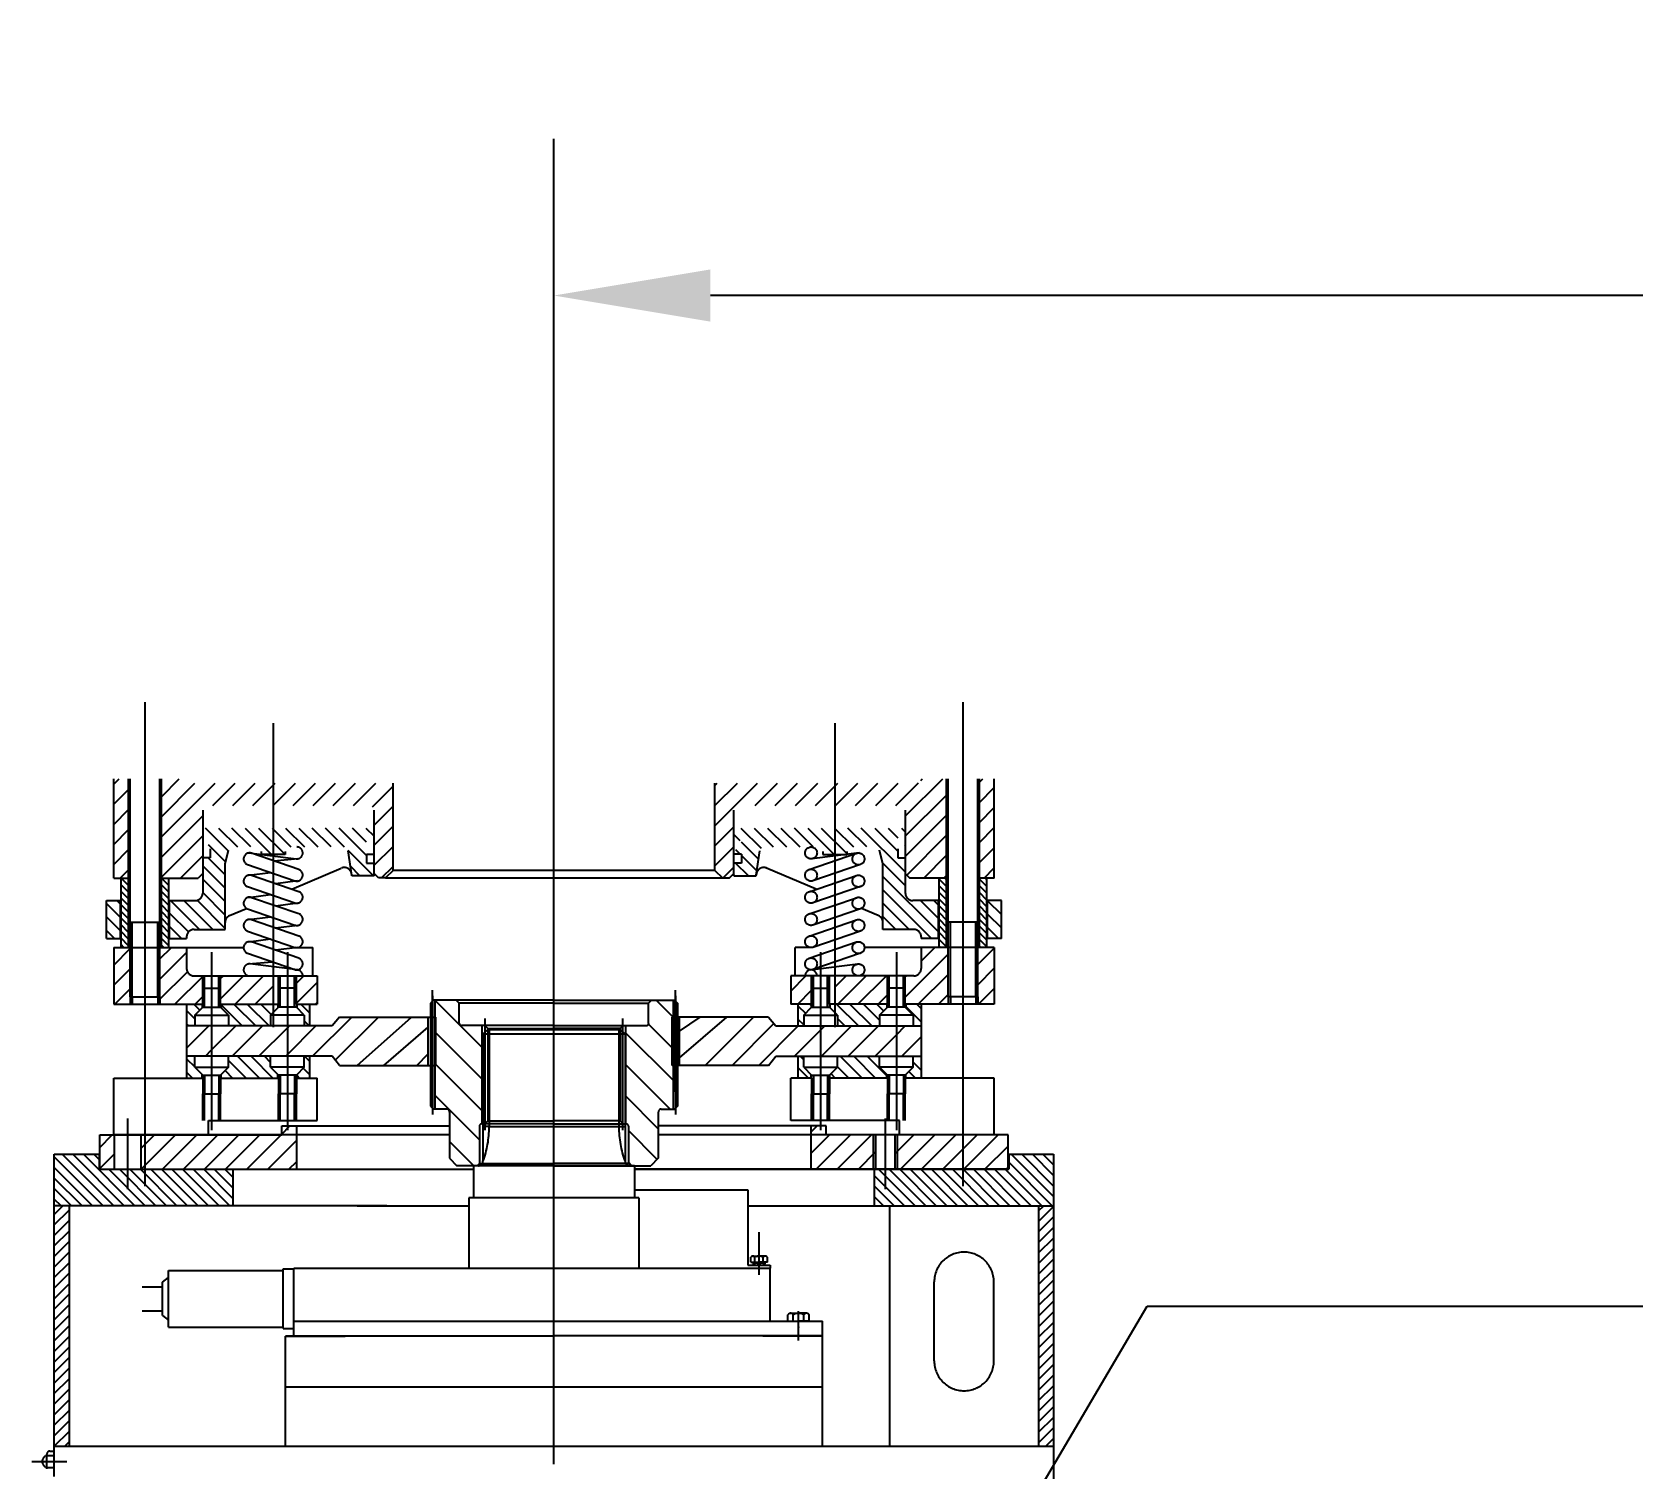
# Model space of a CAD drawing. Header units: millimetres. Extents: x 0 to 14700, y -398 to 10395.
# Drawn here: x 2555 to 3627, y 6776 to 7740 of the extents above; entities that cross this region are included whole.
import ezdxf

# ---------------------------------------------------------------- set-up
doc = ezdxf.new("R2010")
doc.units = ezdxf.units.MM
doc.header["$LTSCALE"] = 350
doc.linetypes.add('K', pattern=[2.5, 1.25, -0.25, 0.25, -0.25, 0.25, -0.25])
for name, color, linetype in [('01', 7, 'Continuous'), ('07', 6, 'K'), ('08', 1, 'Continuous')]:
    doc.layers.add(name, color=color, linetype=linetype)
doc.styles.get("Standard").update_dxf_attribs({"font": 'isocp', "width": 0.707, "bigfont": 'intecad.shx'})
doc.dimstyles.new('INTE', dxfattribs={"dimscale": 35, "dimtxt": 3.5, "dimasz": 3, "dimexe": 3, "dimexo": 0, "dimgap": 1, "dimtad": 1, "dimdec": 1, "dimdsep": 46, "dimtxsty": 'Standard', "dimcen": 0, "dimclrd": 1, "dimclre": 1, "dimclrt": 3, "dimaunit": 1, "dimadec": 0, "dimazin": 0, "dimtfac": 1, "dimtdec": 1, "dimtmove": 0, "dimatfit": 0, "dimfxl": 0, "dimarcsym": 0})
pattern_1 = [(315, (2533.2162, 2916.0276), (-2.245064, -2.245064), [])]
pattern_2 = [(315, (2533.216, 2916.0276), (-4.490128, -4.490128), [])]
pattern_3 = [(45, (2533.216, 2916.028), (6.735192, -6.735192), [])]

# ---------------------------------------------------------------- blocks, each defined once
blk = doc.blocks.new('A$C36681D4F')
at = {"layer": '01', "color": 7, "linetype": 'Continuous', "ltscale": 0.8}
for p, q in [((372, 1532.8), (739, 2155.8)), ((739, 2155.8), (1245.6, 2155.8))]:
    blk.add_line(p, q, dxfattribs=at)
blk = doc.blocks.new('wtrerwer')
at = {"layer": '07', "linetype": 'K', "ltscale": 1.5}
h = blk.add_hatch(dxfattribs=at)
h.set_pattern_fill('ANSI31', color=6, scale=3, angle=90, style=0)
h.set_pattern_definition(pattern_3)
h.paths.add_polyline_path([(4068.5, 6560.9), (4058.5, 6560.9), (4058.5, 6627.5), (4068.5, 6627.5)])
h.paths.add_polyline_path([(4036.5, 6560.9), (4011.8, 6560.9), (4008.8, 6563.9), (4008.8, 6606.5, 0.414214), (4005.8, 6609.5), (3961.5, 6609.5), (3961.5, 6624.5), (4016.5, 6624.5, 0.414214), (4019.5, 6627.5), (4036.5, 6627.5)])
h.paths.add_polyline_path([(3961.5, 6624.5), (3961.5, 6609.5), (3896.9, 6609.5, 0.414214), (3893.9, 6606.5), (3893.9, 6564), (3890.9, 6561), (3886.2, 6561), (3881.2, 6566), (3881.2, 6624.5)])
h.paths.add_polyline_path([(3665.3, 6566), (3660.3, 6561), (3655.6, 6561), (3652.6, 6564), (3652.6, 6606.5, 0.414214), (3649.6, 6609.5), (3585, 6609.5), (3585, 6624.5), (3665.3, 6624.5)])
h.paths.add_polyline_path([(3529.9, 6624.5), (3585, 6624.5), (3585, 6609.5), (3540.7, 6609.5, 0.414214), (3537.7, 6606.5), (3537.7, 6563.9), (3534.7, 6560.9), (3510, 6560.9), (3510, 6627.5), (3526.9, 6627.5, 0.414214)])
h.paths.add_polyline_path([(3488, 6560.9), (3478, 6560.9), (3478, 6627.5), (3488, 6627.5)])
h = blk.add_hatch(dxfattribs=at)
h.set_pattern_fill('ANSI31', color=6, scale=2, angle=180, style=0)
h.set_pattern_definition(pattern_2)
h.paths.add_polyline_path([(3649.6, 6594.5), (3652.6, 6591.5), (3652.6, 6586), (3647.6, 6586), (3647.6, 6580), (3652.6, 6580), (3652.6, 6577), (3647.6, 6577), (3647.6, 6571), (3652.6, 6571), (3652.6, 6562.5), (3637.6, 6562.5), (3637.6, 6563, 0.071437), (3637.4, 6564.4), (3635.2, 6579.2, 0.373028), (3632.3, 6581.8), (3596, 6581.8, 0.414214), (3593, 6578.8), (3593, 6576.8), (3585, 6576.8), (3585, 6594.5)])
h.paths.add_polyline_path([(3585, 6594.5), (3585, 6576.8), (3577, 6576.8), (3577, 6578.8, 0.414214), (3574, 6581.8), (3558, 6581.8, 0.340095), (3555.1, 6579.6), (3552.7, 6570.5), (3552.7, 6526.5), (3531.9, 6526.5, 0.414214), (3526.9, 6521.5), (3526.9, 6520.5), (3515.5, 6520.5), (3515.5, 6545.9), (3532.7, 6545.9, 0.414214), (3537.7, 6550.9), (3537.7, 6574.5), (3542.7, 6574.5), (3542.7, 6580.5), (3537.7, 6580.5), (3537.7, 6583.5), (3542.7, 6583.5), (3542.7, 6589.5), (3537.7, 6589.5), (3537.7, 6592.5), (3539.7, 6594.5)])
h.paths.add_polyline_path([(3482.5, 6545.9), (3482.5, 6520.5), (3473.2, 6520.5), (3473.2, 6545.9)])
h = blk.add_hatch(dxfattribs=at)
h.set_pattern_fill('ANSI31', color=6, scale=2, angle=180, style=0)
h.set_pattern_definition(pattern_2)
h.paths.add_polyline_path([(4073.2, 6545.9), (4073.2, 6520.5), (4064, 6520.5), (4064, 6545.9)])
h.paths.add_polyline_path([(4013.8, 6545.9), (4031, 6545.9), (4031, 6520.5), (4019.5, 6520.5), (4019.5, 6521.5, 0.414214), (4014.5, 6526.5), (3993.8, 6526.5), (3993.8, 6570.5), (3991.4, 6579.6, 0.340095), (3988.5, 6581.8), (3972.5, 6581.8, 0.414214), (3969.5, 6578.8), (3969.5, 6576.8), (3961.5, 6576.8), (3961.5, 6594.5), (4006.8, 6594.5), (4008.8, 6592.5), (4008.8, 6589.5), (4003.8, 6589.5), (4003.8, 6583.5), (4008.8, 6583.5), (4008.8, 6580.5), (4003.8, 6580.5), (4003.8, 6574.5), (4008.8, 6574.5), (4008.8, 6550.9, 0.414214)])
h.paths.add_polyline_path([(3961.5, 6594.5), (3961.5, 6576.8), (3953.5, 6576.8), (3953.5, 6578.8, 0.414214), (3950.5, 6581.8), (3914.2, 6581.8, 0.373028), (3911.2, 6579.2), (3909.1, 6564.4, 0.071437), (3908.9, 6563), (3908.9, 6562.5), (3893.9, 6562.5), (3893.9, 6571), (3898.9, 6571), (3898.9, 6577), (3893.9, 6577), (3893.9, 6580), (3898.9, 6580), (3898.9, 6586), (3893.9, 6586), (3893.9, 6591.5), (3896.9, 6594.5)])
h = blk.add_hatch(dxfattribs=at)
h.set_pattern_fill('ANSI31', color=6, angle=180, style=0)
h.set_pattern_definition(pattern_1)
h.paths.add_polyline_path([(3510, 6560.9), (3515, 6560.9), (3515, 6514.5), (3510, 6514.5)])
h.paths.add_polyline_path([(3488, 6514.5), (3483, 6514.5), (3483, 6560.9), (3488, 6560.9)])
h = blk.add_hatch(dxfattribs=at)
h.set_pattern_fill('ANSI31', color=6, angle=180, style=0)
h.set_pattern_definition(pattern_1)
h.paths.add_polyline_path([(4063.5, 6514.5), (4058.5, 6514.5), (4058.5, 6560.9), (4063.5, 6560.9)])
h.paths.add_polyline_path([(4031.5, 6560.9), (4036.5, 6560.9), (4036.5, 6514.5), (4031.5, 6514.5)])
h = blk.add_hatch(dxfattribs=at)
h.set_pattern_fill('ANSI31', color=6, scale=3, angle=90, style=0)
h.set_pattern_definition(pattern_3)
h.paths.add_polyline_path([(4068.5, 6476.4), (4057.5, 6476.4), (4057.5, 6481.4), (4057.5, 6514.5), (4068.5, 6514.5)])
h.paths.add_polyline_path([(4019.5, 6500.4), (4019.5, 6514.5), (4037.5, 6514.5), (4037.5, 6481.4), (4037.5, 6476.4), (4008.8, 6476.4), (4008.8, 6487.1), (4008.8, 6495.4), (4014.5, 6495.4, 0.414214)])
h.paths.add_polyline_path([(3996.8, 6495.4), (3996.8, 6487.1), (3996.8, 6476.4), (3961.5, 6476.4), (3961.5, 6495.4)])
h.paths.add_polyline_path([(3932, 6495.4), (3946, 6495.4), (3946, 6487.1), (3946, 6476.4), (3932, 6476.4)])
h.paths.add_polyline_path([(3614.5, 6476.4), (3600.5, 6476.4), (3600.5, 6487.1), (3600.5, 6495.4), (3614.5, 6495.4)])
h.paths.add_polyline_path([(3585, 6495.4), (3585, 6476.4), (3549.7, 6476.4), (3549.7, 6487.1), (3549.7, 6495.4)])
h.paths.add_polyline_path([(3531.9, 6495.4), (3537.7, 6495.4), (3537.7, 6487.1), (3537.7, 6476.4), (3509, 6476.4), (3509, 6481.4), (3509, 6514.5), (3526.9, 6514.5), (3526.9, 6500.4, 0.414214)])
h.paths.add_polyline_path([(3489, 6481.4), (3489, 6476.4), (3478, 6476.4), (3478, 6514.5), (3489, 6514.5)])
h = blk.add_hatch(dxfattribs=at)
h.set_pattern_fill('ANSI31', color=6, scale=2, angle=180, style=0)
h.set_pattern_definition(pattern_2)
h.paths.add_polyline_path([(4019.5, 6476.4), (4019.5, 6461.8), (4014.1, 6461.8), (4014.1, 6469.1), (4009.1, 6474), (4009.1, 6476.4)])
h.paths.add_polyline_path([(3996.4, 6476.4), (3996.4, 6474), (3991.5, 6469.1), (3991.5, 6461.8), (3963.3, 6461.8), (3963.3, 6469.1), (3961.5, 6470.9), (3961.5, 6476.4)])
h.paths.add_polyline_path([(3937, 6476.4), (3945.6, 6476.4), (3945.6, 6474), (3940.7, 6469.1), (3940.7, 6461.8), (3937, 6461.8)])
h.paths.add_polyline_path([(3609.5, 6476.4), (3609.5, 6461.8), (3605.8, 6461.8), (3605.8, 6469.1), (3600.8, 6474), (3600.8, 6476.4)])
h.paths.add_polyline_path([(3585, 6476.4), (3585, 6470.9), (3583.2, 6469.1), (3583.2, 6461.8), (3555, 6461.8), (3555, 6469.1), (3550, 6474), (3550, 6476.4)])
h.paths.add_polyline_path([(3532.4, 6469.1), (3532.4, 6461.8), (3526.9, 6461.8), (3526.9, 6476.4), (3537.3, 6476.4), (3537.3, 6474)])
h = blk.add_hatch(dxfattribs=at)
h.set_pattern_fill('_USER', color=6, scale=15, angle=315, style=0, pattern_type=0)
h.set_pattern_definition([(315, (2617.543, 3967.091), (10.6066, 10.6066), [])])
h.paths.add_polyline_path([(3725, 6462.1), (3711.3, 6462.1, -0.415565), (3709.7, 6463.7), (3709.7, 6477.1), (3707.7, 6479.1), (3693.4, 6479.1), (3693.4, 6467.8), (3693.9, 6467.8), (3693.9, 6435.4), (3693.4, 6435.4), (3693.4, 6406.1), (3701.2, 6406.1, -0.414214), (3703.2, 6404.1), (3703.2, 6373.1), (3708.2, 6368.1), (3721.7, 6368.1), (3723.2, 6369.6), (3723.2, 6394.6, -0.414214), (3724.7, 6396.1), (3725, 6396.1)])
h.paths.add_polyline_path([(3821.4, 6396.1), (3821.7, 6396.1, -0.414214), (3823.2, 6394.6), (3823.2, 6369.6), (3824.7, 6368.1), (3838.2, 6368.1), (3843.2, 6373.1), (3843.2, 6404.1, -0.414214), (3845.2, 6406.1), (3853.1, 6406.1), (3853.1, 6435.4), (3852.5, 6435.4), (3852.5, 6467.8), (3853.1, 6467.8), (3853.1, 6479.1), (3838.7, 6479.1), (3836.7, 6477.1), (3836.7, 6463.7, -0.415565), (3835.1, 6462.1), (3821.4, 6462.1)])
h = blk.add_hatch(dxfattribs=at)
h.set_pattern_fill('ANSI31', color=6, scale=2, angle=180, style=0)
h.set_pattern_definition([(315, (2533.216, 3000.3856), (-4.490128, -4.490128), [])])
h.paths.add_polyline_path([(4009.1, 6426.9), (4009.1, 6429.2), (4014.1, 6434.2), (4014.1, 6441.5), (4019.5, 6441.5), (4019.5, 6426.9)])
h.paths.add_polyline_path([(3958.3, 6426.9), (3958.3, 6429.2), (3963.3, 6434.2), (3963.3, 6441.5), (3991.5, 6441.5), (3991.5, 6434.2), (3996.4, 6429.2), (3996.4, 6426.9)])
h.paths.add_polyline_path([(3945.6, 6429.2), (3945.6, 6426.9), (3937, 6426.9), (3937, 6441.5), (3940.7, 6441.5), (3940.7, 6434.2)])
h.paths.add_polyline_path([(3583.2, 6441.5), (3583.2, 6434.2), (3588.1, 6429.2), (3588.1, 6426.9), (3550, 6426.9), (3550, 6429.2), (3555, 6434.2), (3555, 6441.5)])
h.paths.add_polyline_path([(3537.3, 6429.2), (3537.3, 6426.9), (3526.9, 6426.9), (3526.9, 6441.5), (3532.4, 6441.5), (3532.4, 6434.2)])
h.paths.add_polyline_path([(3600.8, 6426.9), (3600.8, 6429.2), (3605.8, 6434.2), (3605.8, 6441.5), (3609.5, 6441.5), (3609.5, 6426.9)])
h = blk.add_hatch(dxfattribs=at)
h.set_pattern_fill('ANSI31', color=6, scale=80, angle=90, style=0)
h.set_pattern_definition([(45, (3294.068, 5423.135), (7.07107, -7.07107), [])])
h.paths.add_polyline_path([(4077.7, 6388.8), (4077.7, 6365.8), (4003.5, 6365.8), (4003.5, 6388.8)])
h.paths.add_polyline_path([(3987.5, 6388.8), (3987.5, 6365.8), (3945.7, 6365.8), (3945.7, 6394.8), (3955.7, 6394.8), (3955.7, 6388.8)])
h.paths.add_polyline_path([(4003.5, 6388.8), (4003.5, 6365.8), (4001.9, 6365.8), (4001.9, 6388.8)])
h.paths.add_polyline_path([(3989.1, 6388.8), (3989.1, 6365.8), (3987.5, 6365.8), (3987.5, 6388.8)])
h.paths.add_polyline_path([(3590.7, 6388.8), (3590.7, 6394.8), (3600.7, 6394.8), (3600.7, 6365.8), (3496.5, 6365.8), (3496.5, 6388.8)])
h.paths.add_polyline_path([(3478.5, 6388.8), (3478.5, 6365.8), (3468.7, 6365.8), (3468.7, 6388.8)])
at = {"layer": '07', "color": 6, "linetype": 'K', "ltscale": 1.5}
for p, q in [((3773.2, 4855.6), (3773.2, 6746)), ((3499, 6354.4), (3499, 6678.9)), ((4047.5, 6354.4), (4047.5, 6678.9)), ((3585, 6664.8), (3585, 6461.1)), ((3961.5, 6664.8), (3961.5, 6461.1)), ((3478, 6560.9), (3478, 6627.5)), ((3488, 6560.9), (3488, 6627.5)), ((3489, 6481.4), (3489, 6627.5)), ((3509, 6481.4), (3509, 6627.5)), ((3510, 6560.9), (3510, 6627.5)), ((3665.3, 6566), (3665.3, 6624.5)), ((3881.2, 6566), (3881.2, 6624.5)), ((4036.5, 6560.9), (4036.5, 6627.5)), ((4037.5, 6481.4), (4037.5, 6627.5)), ((4057.5, 6481.4), (4057.5, 6627.5)), ((4058.5, 6560.9), (4058.5, 6627.5)), ((4068.5, 6560.9), (4068.5, 6627.5)), ((3537.7, 6606.5), (3537.7, 6550.9)), ((3652.6, 6562.5), (3652.6, 6606.5)), ((3893.9, 6562.5), (3893.9, 6606.5)), ((4008.8, 6606.5), (4008.8, 6550.9)), ((3542.7, 6580.5), (3542.7, 6574.5)), ((3552.7, 6570.5), (3555.1, 6579.6)), ((3568.6, 6577.8), (3600.3, 6573.8)), ((3602.1, 6566.7), (3570.4, 6577.6)), ((3577, 6578.8), (3577, 6576.8)), ((3593, 6576.8), (3577, 6576.8)), ((3593, 6578.8), (3593, 6576.8)), ((3637.6, 6563), (3635.2, 6579.2)), ((3647.6, 6577), (3652.6, 6577)), ((3647.6, 6577), (3647.6, 6571)), ((3898.9, 6577), (3893.9, 6577)), ((3898.9, 6577), (3898.9, 6571)), ((3908.9, 6563), (3911.2, 6579.2)), ((3944.3, 6566.7), (3976.1, 6577.6)), ((3977.9, 6577.8), (3946.1, 6573.8)), ((3953.5, 6578.8), (3953.5, 6576.8)), ((3953.5, 6576.8), (3969.5, 6576.8)), ((3969.5, 6578.8), (3969.5, 6576.8)), ((3993.8, 6570.5), (3991.4, 6579.6)), ((4003.8, 6580.5), (4003.8, 6574.5)), ((3542.7, 6574.5), (3537.7, 6574.5)), ((3552.7, 6526.5), (3552.7, 6570.5)), ((3567.8, 6570), (3599.5, 6559.2)), ((3601.4, 6573.8), (3585.7, 6572.3)), ((3597.4, 6553.5), (3630.6, 6567.6)), ((3647.6, 6571), (3652.6, 6571)), ((3665.3, 6566), (3660.3, 6561)), ((3881.2, 6566), (3665.3, 6566)), ((3881.2, 6566), (3886.2, 6561)), ((3898.9, 6571), (3893.9, 6571)), ((3949.1, 6553.5), (3915.8, 6567.6)), ((3978.7, 6570), (3946.9, 6559.2)), ((3993.8, 6526.5), (3993.8, 6570.5)), ((4003.8, 6574.5), (4008.8, 6574.5)), ((3478, 6560.9), (3489, 6560.9)), ((3483, 6514.5), (3483, 6560.9)), ((3488, 6514.5), (3488, 6560.9)), ((3509, 6560.9), (3534.7, 6560.9)), ((3510, 6514.5), (3510, 6560.9)), ((3515, 6514.5), (3515, 6560.9)), ((3537.7, 6563.9), (3534.7, 6560.9)), ((3567.8, 6555.2), (3599.5, 6544.3)), ((3568.6, 6562.9), (3583.2, 6564.7)), ((3602.1, 6551.8), (3570.4, 6562.7)), ((3601.3, 6559), (3586.7, 6557.1)), ((3637.6, 6562.5), (3637.6, 6563)), ((3652.6, 6562.5), (3637.6, 6562.5)), ((3655.6, 6561), (3652.6, 6564)), ((3660.3, 6561), (3655.6, 6561)), ((3660.3, 6561), (3886.2, 6561)), ((3886.2, 6561), (3890.9, 6561)), ((3890.9, 6561), (3893.9, 6564)), ((3893.9, 6562.5), (3908.9, 6562.5)), ((3908.9, 6562.5), (3908.9, 6563)), ((3944.3, 6551.8), (3976.1, 6562.7)), ((3978.7, 6555.2), (3946.9, 6544.3)), ((4008.8, 6563.9), (4011.8, 6560.9)), ((4037.5, 6560.9), (4011.8, 6560.9)), ((4031.5, 6514.5), (4031.5, 6560.9)), ((4036.5, 6514.5), (4036.5, 6560.9)), ((4068.5, 6560.9), (4057.5, 6560.9)), ((4058.5, 6514.5), (4058.5, 6560.9)), ((4063.5, 6514.5), (4063.5, 6560.9)), ((3473.2, 6520.5), (3473.2, 6545.9)), ((3473.2, 6545.9), (3483, 6545.9)), ((3482.5, 6520.5), (3482.5, 6545.9)), ((3515, 6545.9), (3532.7, 6545.9)), ((3515.5, 6520.5), (3515.5, 6545.9)), ((3568.6, 6548), (3583.2, 6549.9)), ((3602.1, 6537), (3570.4, 6547.8)), ((3944.3, 6537), (3976.1, 6547.8)), ((4031.5, 6545.9), (4013.8, 6545.9)), ((4031, 6520.5), (4031, 6545.9)), ((4073.2, 6545.9), (4063.5, 6545.9)), ((4064, 6520.5), (4064, 6545.9)), ((4073.2, 6520.5), (4073.2, 6545.9)), ((3555.7, 6535.8), (3567.1, 6540.6)), ((3567.8, 6540.3), (3599.5, 6529.4)), ((3568.6, 6533.2), (3583.2, 6535)), ((3601.3, 6544.1), (3586.7, 6542.2)), ((3978.7, 6540.3), (3946.9, 6529.4)), ((3990.7, 6535.8), (3979.4, 6540.6)), ((3489, 6531.4), (3509, 6531.4)), ((3490.5, 6481.4), (3490.5, 6531.4)), ((3507.5, 6481.4), (3507.5, 6531.4)), ((3531.9, 6526.5), (3552.7, 6526.5)), ((3567.8, 6525.4), (3599.5, 6514.5)), ((3602.1, 6522.1), (3570.4, 6533)), ((3601.3, 6529.2), (3586.7, 6527.4)), ((3944.3, 6522.1), (3976.1, 6533)), ((3978.7, 6525.4), (3946.9, 6514.5)), ((4014.5, 6526.5), (3993.8, 6526.5)), ((4057.5, 6531.4), (4037.5, 6531.4)), ((4039, 6481.4), (4039, 6531.4)), ((4056, 6481.4), (4056, 6531.4)), ((3473.2, 6520.5), (3483, 6520.5)), ((3478, 6514.5), (3565.1, 6514.5)), ((3478, 6514.5), (3478, 6476.4)), ((3515, 6520.5), (3526.9, 6520.5)), ((3526.9, 6521.5), (3526.9, 6520.5)), ((3526.9, 6514.5), (3526.9, 6500.4)), ((3568.6, 6518.3), (3583.2, 6520.1)), ((3602.1, 6507.2), (3570.4, 6518.1)), ((3601.3, 6514.3), (3586.7, 6512.5)), ((3602, 6514.5), (3611.5, 6514.5)), ((3611.5, 6495.4), (3611.5, 6514.5)), ((3935, 6495.4), (3935, 6514.5)), ((3944.5, 6514.5), (3935, 6514.5)), ((3944.3, 6507.2), (3976.1, 6518.1)), ((4068.5, 6514.5), (3981.4, 6514.5)), ((4019.5, 6521.5), (4019.5, 6520.5)), ((4031.5, 6520.5), (4019.5, 6520.5)), ((4019.5, 6514.5), (4019.5, 6500.4)), ((4073.2, 6520.5), (4063.5, 6520.5)), ((4068.5, 6514.5), (4068.5, 6476.4)), ((3543.7, 6511.3), (3543.7, 6391.9)), ((3567.8, 6510.5), (3599.5, 6499.6)), ((3568.5, 6503.4), (3584.2, 6504.9)), ((3601.3, 6499.4), (3569.6, 6503.4)), ((3594.5, 6511.3), (3594.5, 6391.9)), ((3945.1, 6499.4), (3976.9, 6503.4)), ((3978.7, 6510.5), (3946.9, 6499.6)), ((3952, 6511.3), (3952, 6391.9)), ((4002.8, 6511.3), (4002.8, 6391.9)), ((3531.9, 6495.4), (3614.5, 6495.4)), ((3537.7, 6487.1), (3537.7, 6495.4)), ((3538.9, 6487.1), (3538.9, 6495.4)), ((3548.4, 6487.1), (3548.4, 6495.4)), ((3549.7, 6487.1), (3549.7, 6495.4)), ((3588.5, 6487.1), (3588.5, 6495.4)), ((3589.7, 6487.1), (3589.7, 6495.4)), ((3599.2, 6487.1), (3599.2, 6495.4)), ((3600.5, 6487.1), (3600.5, 6495.4)), ((3614.5, 6495.4), (3614.5, 6476.4)), ((4014.5, 6495.4), (3932, 6495.4)), ((3932, 6495.4), (3932, 6476.4)), ((3946, 6487.1), (3946, 6495.4)), ((3947.2, 6487.1), (3947.2, 6495.4)), ((3956.7, 6487.1), (3956.7, 6495.4)), ((3958, 6487.1), (3958, 6495.4)), ((3996.8, 6487.1), (3996.8, 6495.4)), ((3998, 6487.1), (3998, 6495.4)), ((4007.5, 6487.1), (4007.5, 6495.4)), ((4008.8, 6487.1), (4008.8, 6495.4)), ((3489, 6481.4), (3509, 6481.4)), ((3489, 6481.4), (3489, 6476.4)), ((3490.5, 6481.4), (3490.5, 6476.4)), ((3507.5, 6481.4), (3507.5, 6476.4)), ((3509, 6481.4), (3509, 6476.4)), ((3537.7, 6487.1), (3549.7, 6487.1)), ((3537.7, 6476.4), (3537.7, 6487.1)), ((3538.9, 6474.4), (3538.9, 6487.1)), ((3548.4, 6474.4), (3548.4, 6487.1)), ((3549.7, 6476.4), (3549.7, 6487.1)), ((3600.5, 6487.1), (3588.5, 6487.1)), ((3588.5, 6476.4), (3588.5, 6487.1)), ((3589.7, 6474.4), (3589.7, 6487.1)), ((3599.2, 6474.4), (3599.2, 6487.1)), ((3600.5, 6476.4), (3600.5, 6487.1)), ((3691.7, 6417.7), (3691.7, 6485.8)), ((3691.7, 6482.1), (3691.7, 6402.4)), ((3854.7, 6417.7), (3854.7, 6485.8)), ((3854.7, 6482.1), (3854.7, 6402.4)), ((3946, 6476.4), (3946, 6487.1)), ((3946, 6487.1), (3958, 6487.1)), ((3947.2, 6474.4), (3947.2, 6487.1)), ((3956.7, 6474.4), (3956.7, 6487.1)), ((3958, 6476.4), (3958, 6487.1)), ((4008.8, 6487.1), (3996.8, 6487.1)), ((3996.8, 6476.4), (3996.8, 6487.1)), ((3998, 6474.4), (3998, 6487.1)), ((4007.5, 6474.4), (4007.5, 6487.1)), ((4008.8, 6476.4), (4008.8, 6487.1)), ((4057.5, 6481.4), (4037.5, 6481.4)), ((4037.5, 6481.4), (4037.5, 6476.4)), ((4039, 6481.4), (4039, 6476.4)), ((4056, 6481.4), (4056, 6476.4)), ((4057.5, 6481.4), (4057.5, 6476.4)), ((3478, 6476.4), (3537.7, 6476.4)), ((3478, 6476.4), (3537.7, 6476.4)), ((3526.9, 6476.4), (3526.9, 6441.5)), ((3532.4, 6469.1), (3537.7, 6474.4)), ((3537.3, 6476.4), (3537.3, 6474)), ((3537.7, 6476.4), (3537.7, 6474.4)), ((3537.7, 6474.4), (3549.7, 6474.4)), ((3549.7, 6476.4), (3588.5, 6476.4)), ((3549.7, 6476.4), (3588.5, 6476.4)), ((3549.7, 6476.4), (3588.5, 6476.4)), ((3549.7, 6476.4), (3549.7, 6474.4)), ((3555, 6469.1), (3549.7, 6474.4)), ((3550, 6476.4), (3550, 6474)), ((3583.2, 6469.1), (3588.5, 6474.4)), ((3588.1, 6476.4), (3588.1, 6474)), ((3588.5, 6476.4), (3588.5, 6474.4)), ((3600.5, 6474.4), (3588.5, 6474.4)), ((3600.5, 6476.4), (3600.5, 6474.4)), ((3600.5, 6476.4), (3614.5, 6476.4)), ((3605.8, 6469.1), (3600.5, 6474.4)), ((3600.8, 6476.4), (3600.8, 6474)), ((3609.5, 6461.8), (3609.5, 6476.4)), ((3692.5, 6479.1), (3690.5, 6477.1)), ((3690.5, 6477.1), (3690.5, 6408.1)), ((3773.2, 6479.1), (3692.5, 6479.1)), ((3693.4, 6479.1, 0), (3693.4, 6406.1, 0)), ((3709.7, 6477.1), (3707.7, 6479.1)), ((3773.2, 6477.1), (3709.7, 6477.1)), ((3709.7, 6463.7), (3709.7, 6477.1)), ((3773.2, 6479.1), (3854, 6479.1)), ((3773.2, 6477.1), (3836.7, 6477.1)), ((3836.7, 6477.1), (3838.7, 6479.1)), ((3836.7, 6463.7), (3836.7, 6477.1)), ((3853.1, 6479.1, 0), (3853.1, 6406.1, 0)), ((3854, 6479.1), (3856, 6477.1)), ((3856, 6477.1), (3856, 6408.1)), ((3946, 6476.4), (3932, 6476.4)), ((3937, 6461.8), (3937, 6476.4)), ((3940.7, 6469.1), (3946, 6474.4)), ((3945.6, 6476.4), (3945.6, 6474)), ((3946, 6476.4), (3946, 6474.4)), ((3946, 6474.4), (3958, 6474.4)), ((3996.8, 6476.4), (3958, 6476.4)), ((3996.8, 6476.4), (3958, 6476.4)), ((3996.8, 6476.4), (3958, 6476.4)), ((3958, 6476.4), (3958, 6474.4)), ((3963.3, 6469.1), (3958, 6474.4)), ((3958.3, 6476.4), (3958.3, 6474)), ((3991.5, 6469.1), (3996.8, 6474.4)), ((3996.4, 6476.4), (3996.4, 6474)), ((3996.8, 6476.4), (3996.8, 6474.4)), ((4008.8, 6474.4), (3996.8, 6474.4)), ((4068.5, 6476.4), (4008.8, 6476.4)), ((4068.5, 6476.4), (4008.8, 6476.4)), ((4008.8, 6476.4), (4008.8, 6474.4)), ((4014.1, 6469.1), (4008.8, 6474.4)), ((4009.1, 6476.4), (4009.1, 6474)), ((4019.5, 6476.4), (4019.5, 6441.5)), ((3624.5, 6461.8), (3526.9, 6461.8)), ((3526.9, 6446.9), (3541.8, 6461.8)), ((3532.4, 6469.1), (3532.4, 6461.8)), ((3532.4, 6469.1), (3555, 6469.1)), ((3543.7, 6445.7), (3559.8, 6461.8)), ((3555, 6469.1), (3555, 6461.8)), ((3557.4, 6441.5), (3577.7, 6461.8)), ((3575.4, 6441.5), (3594.5, 6460.6)), ((3605.8, 6469.1), (3583.2, 6469.1)), ((3583.2, 6469.1), (3583.2, 6461.8)), ((3594.5, 6442.6), (3613.6, 6461.8)), ((3594.5, 6460.6), (3595.7, 6461.8)), ((3605.8, 6469.1), (3605.8, 6461.8)), ((3611.3, 6441.5), (3637.7, 6467.8)), ((3629.5, 6467.8), (3624.5, 6461.8)), ((3626.6, 6438.9), (3655.6, 6467.8)), ((3629.5, 6467.8), (3693.9, 6467.8)), ((3629.5, 6467.8), (3693.9, 6467.8)), ((3641.2, 6435.4), (3677.8, 6467.8)), ((3659.1, 6435.4), (3688.9, 6461)), ((3688.9, 6435.4), (3688.9, 6467.8)), ((3693.9, 6435.4), (3693.9, 6467.8)), ((3773.2, 6462.1), (3711.3, 6462.1)), ((3725, 6396.1), (3725, 6462.1)), ((3725.6, 6456.3), (3728.6, 6459.3)), ((3726.8, 6462.1), (3728.8, 6460.1)), ((3727.2, 6391.9), (3727.2, 6466.9)), ((3817.9, 6459.3), (3728.6, 6459.3)), ((3728.8, 6460.1), (3728.8, 6398.1)), ((3728.8, 6460.1), (3773.2, 6460.1)), ((3729.8, 6459.3), (3729.8, 6394.3)), ((3773.2, 6462.1), (3835.2, 6462.1)), ((3817.7, 6460.1), (3773.2, 6460.1)), ((3816.7, 6459.3), (3816.7, 6394.3)), ((3819.7, 6462.1), (3817.7, 6460.1)), ((3817.7, 6460.1), (3817.7, 6398.1)), ((3817.9, 6459.3), (3820.9, 6456.3)), ((3819.3, 6391.9), (3819.3, 6466.9)), ((3821.4, 6396.1), (3821.4, 6462.1)), ((3852.5, 6435.4), (3852.5, 6467.8)), ((3917, 6467.8), (3852.5, 6467.8)), ((3917, 6467.8), (3852.5, 6467.8)), ((3857.5, 6440.5), (3889.1, 6467.8)), ((3857.5, 6435.4), (3857.5, 6467.8)), ((3857.5, 6458.4), (3871.2, 6467.8)), ((3874.7, 6435.4), (3907.1, 6467.8)), ((3892.6, 6435.4), (3920.6, 6463.4)), ((3910.6, 6435.4), (3936.9, 6461.8)), ((3917, 6467.8), (3922, 6461.8)), ((3922, 6461.8), (4019.5, 6461.8)), ((3934.6, 6441.5), (3952, 6458.9)), ((3940.7, 6469.1), (3940.7, 6461.8)), ((3940.7, 6469.1), (3963.3, 6469.1)), ((3952, 6458.9), (3954.9, 6461.8)), ((3952.6, 6441.5), (3972.8, 6461.8)), ((3963.3, 6469.1), (3963.3, 6461.8)), ((3970.5, 6441.5), (3990.8, 6461.8)), ((4014.1, 6469.1), (3991.5, 6469.1)), ((3991.5, 6469.1), (3991.5, 6461.8)), ((4002.8, 6455.8), (4008.8, 6461.8)), ((4014.1, 6469.1), (4014.1, 6461.8)), ((3820.9, 6456.3), (3725.6, 6456.3)), ((3725.6, 6456.3), (3725.6, 6371.1)), ((3820.9, 6456.3), (3820.9, 6371.1)), ((3988.5, 6441.5), (4002.8, 6455.8)), ((4006.5, 6441.5), (4019.5, 6454.6)), ((3624.5, 6441.5), (3526.9, 6441.5)), ((3526.9, 6441.5), (3526.9, 6426.9)), ((3532.4, 6434.2), (3532.4, 6441.5)), ((3539.5, 6441.5), (3543.7, 6445.7)), ((3555, 6434.2), (3555, 6441.5)), ((3583.2, 6434.2), (3583.2, 6441.5)), ((3593.4, 6441.5), (3594.5, 6442.6)), ((3605.8, 6434.2), (3605.8, 6441.5)), ((3609.5, 6426.9), (3609.5, 6441.5)), ((3629.5, 6435.4), (3624.5, 6441.5)), ((3681.3, 6435.4), (3688.9, 6443.1)), ((3917, 6435.4), (3922, 6441.5)), ((3922, 6441.5), (4019.5, 6441.5)), ((3937, 6426.9), (3937, 6441.5)), ((3940.7, 6434.2), (3940.7, 6441.5)), ((3963.3, 6434.2), (3963.3, 6441.5)), ((3991.5, 6434.2), (3991.5, 6441.5)), ((4014.1, 6434.2), (4014.1, 6441.5)), ((4019.5, 6441.5), (4019.5, 6426.9)), ((3478, 6426.9), (3537.7, 6426.9)), ((3478, 6388.8), (3478, 6426.9)), ((3532.4, 6434.2), (3537.7, 6428.9)), ((3532.4, 6434.2), (3555, 6434.2)), ((3537.3, 6426.9), (3537.3, 6429.2)), ((3537.7, 6428.9), (3549.7, 6428.9)), ((3537.7, 6426.9), (3537.7, 6428.9)), ((3537.7, 6426.9), (3537.7, 6416.2)), ((3538.9, 6428.9), (3538.9, 6416.2)), ((3548.4, 6428.9), (3548.4, 6416.2)), ((3555, 6434.2), (3549.7, 6428.9)), ((3549.7, 6426.9), (3549.7, 6428.9)), ((3549.7, 6426.9), (3588.5, 6426.9)), ((3549.7, 6426.9), (3549.7, 6416.2)), ((3550, 6426.9), (3550, 6429.2)), ((3605.8, 6434.2), (3583.2, 6434.2)), ((3583.2, 6434.2), (3588.5, 6428.9)), ((3588.1, 6426.9), (3588.1, 6429.2)), ((3600.5, 6428.9), (3588.5, 6428.9)), ((3588.5, 6426.9), (3588.5, 6428.9)), ((3588.5, 6426.9), (3588.5, 6416.2)), ((3589.7, 6428.9), (3589.7, 6416.2)), ((3599.2, 6428.9), (3599.2, 6416.2)), ((3605.8, 6434.2), (3600.5, 6428.9)), ((3600.5, 6426.9), (3600.5, 6428.9)), ((3600.5, 6426.9), (3600.5, 6416.2)), ((3600.5, 6426.9), (3614.5, 6426.9)), ((3600.8, 6426.9), (3600.8, 6429.2)), ((3614.5, 6398.4), (3614.5, 6426.9)), ((3629.5, 6435.4), (3693.9, 6435.4)), ((3629.5, 6435.4), (3693.9, 6435.4)), ((3917, 6435.4), (3852.5, 6435.4)), ((3917, 6435.4), (3852.5, 6435.4)), ((3932, 6398.4), (3932, 6426.9)), ((3946, 6426.9), (3932, 6426.9)), ((3940.7, 6434.2), (3946, 6428.9)), ((3940.7, 6434.2), (3963.3, 6434.2)), ((3945.6, 6426.9), (3945.6, 6429.2)), ((3946, 6428.9), (3958, 6428.9)), ((3946, 6426.9), (3946, 6428.9)), ((3946, 6426.9), (3946, 6416.2)), ((3947.2, 6428.9), (3947.2, 6416.2)), ((3956.7, 6428.9), (3956.7, 6416.2)), ((3963.3, 6434.2), (3958, 6428.9)), ((3958, 6426.9), (3958, 6428.9)), ((3996.8, 6426.9), (3958, 6426.9)), ((3958, 6426.9), (3958, 6416.2)), ((3958.3, 6426.9), (3958.3, 6429.2)), ((3991.5, 6434.2), (3996.8, 6428.9)), ((4014.1, 6434.2), (3991.5, 6434.2)), ((3996.4, 6426.9), (3996.4, 6429.2)), ((4008.8, 6428.9), (3996.8, 6428.9)), ((3996.8, 6426.9), (3996.8, 6428.9)), ((3996.8, 6426.9), (3996.8, 6416.2)), ((3998, 6428.9), (3998, 6416.2)), ((4007.5, 6428.9), (4007.5, 6416.2)), ((4014.1, 6434.2), (4008.8, 6428.9)), ((4008.8, 6426.9), (4008.8, 6428.9)), ((4008.8, 6426.9), (4008.8, 6416.2)), ((4068.5, 6426.9), (4008.8, 6426.9)), ((4009.1, 6426.9), (4009.1, 6429.2)), ((4068.5, 6388.8), (4068.5, 6426.9)), ((3537.7, 6398.4), (3537.7, 6416.2)), ((3537.7, 6416.2), (3549.7, 6416.2)), ((3538.9, 6398.4), (3538.9, 6416.2)), ((3548.4, 6398.4), (3548.4, 6416.2)), ((3549.7, 6398.4), (3549.7, 6416.2)), ((3600.5, 6416.2), (3588.5, 6416.2)), ((3588.5, 6398.4), (3588.5, 6416.2)), ((3589.7, 6398.4), (3589.7, 6416.2)), ((3599.2, 6398.4), (3599.2, 6416.2)), ((3600.5, 6398.4), (3600.5, 6416.2)), ((3946, 6398.4), (3946, 6416.2)), ((3946, 6416.2), (3958, 6416.2)), ((3947.2, 6398.4), (3947.2, 6416.2)), ((3956.7, 6398.4), (3956.7, 6416.2)), ((3958, 6398.4), (3958, 6416.2)), ((3996.8, 6398.4), (3996.8, 6416.2)), ((4008.8, 6416.2), (3996.8, 6416.2)), ((3998, 6398.4), (3998, 6416.2)), ((4007.5, 6398.4), (4007.5, 6416.2)), ((4008.8, 6398.4), (4008.8, 6416.2)), ((3690.5, 6408.1), (3692.5, 6406.1)), ((3701.2, 6406.1), (3692.5, 6406.1)), ((3845.2, 6406.1), (3854, 6406.1)), ((3856, 6408.1), (3854, 6406.1)), ((3487.5, 6352.4), (3487.5, 6399.8)), ((3541.5, 6398.4), (3614.5, 6398.4)), ((3541.5, 6388.8), (3541.5, 6398.4)), ((3590.7, 6394.8), (3703.2, 6394.8)), ((3590.7, 6388.8), (3590.7, 6394.8)), ((3600.7, 6365.8), (3600.7, 6394.8)), ((3703.2, 6404.1), (3703.2, 6373.1)), ((3723.2, 6394.6), (3723.2, 6369.6)), ((3773.2, 6396.1), (3724.7, 6396.1)), ((3729.8, 6394.3), (3725.6, 6394.3)), ((3728.8, 6398.1), (3726.8, 6396.1)), ((3728.8, 6398.1), (3773.2, 6398.1)), ((3729.8, 6394.3), (3820.9, 6394.3)), ((3817.7, 6398.1), (3773.2, 6398.1)), ((3773.2, 6396.1), (3821.7, 6396.1)), ((3817.7, 6398.1), (3819.7, 6396.1)), ((3823.2, 6394.6), (3823.2, 6369.6)), ((3843.2, 6404.1), (3843.2, 6373.1)), ((3955.7, 6394.8), (3843.2, 6394.8)), ((4005, 6398.4), (3932, 6398.4)), ((3945.7, 6365.8), (3945.7, 6394.8)), ((3955.7, 6388.8), (3955.7, 6394.8)), ((3995.5, 6352.4), (3995.5, 6399.8)), ((4005, 6388.8), (4005, 6398.4)), ((3468.7, 6365.8), (3468.7, 6388.8)), ((3468.7, 6388.8), (3590.7, 6388.8)), ((3703.2, 6388.8), (3478, 6388.8)), ((3478.5, 6365.8), (3478.5, 6388.8)), ((3496.5, 6365.8), (3496.5, 6388.8)), ((4068.5, 6388.8), (3843.2, 6388.8)), ((3962.7, 6388.8), (3843.2, 6388.8)), ((4077.7, 6388.8), (3955.7, 6388.8)), ((3987.5, 6365.8), (3987.5, 6388.8)), ((3989.1, 6365.8), (3989.1, 6388.8)), ((4001.9, 6365.8), (4001.9, 6388.8)), ((4003.5, 6365.8), (4003.5, 6388.8)), ((4077.7, 6365.8), (4077.7, 6388.8)), ((3438.2, 6159.8), (3438.2, 6375.8)), ((3438.2, 6375.8), (3468.7, 6375.8)), ((3470.9, 6341.3), (3438.2, 6374)), ((3478, 6341.3), (3443.5, 6375.8)), ((3485.1, 6341.3), (3450.6, 6375.8)), ((3492.2, 6341.3), (3457.7, 6375.8)), ((3468.2, 6372.3), (3464.7, 6375.8)), ((3468.2, 6375.8), (3468.2, 6365.8)), ((3703.2, 6373.1), (3708.2, 6368.1)), ((3843.2, 6373.1), (3838.2, 6368.1)), ((4077.7, 6375.8), (4108.2, 6375.8)), ((4078.2, 6375.8), (4078.2, 6365.8)), ((4108.2, 6347.5), (4079.9, 6375.8)), ((4108.2, 6354.5), (4087, 6375.8)), ((4108.2, 6361.6), (4094, 6375.8)), ((4108.2, 6368.7), (4101.1, 6375.8)), ((4108.2, 6375.8), (4108.2, 6174.7)), ((4108.2, 6375.8), (4108.2, 6124.8)), ((4108.2, 6375.7), (4108.2, 6375.8)), ((3463.9, 6341.3), (3438.2, 6366.9)), ((3468.2, 6365.8), (3719.2, 6365.8)), ((3468.7, 6365.8), (3719.2, 6365.8)), ((3468.7, 6365.8), (3719.2, 6365.8)), ((3499.2, 6341.3), (3474.7, 6365.8)), ((3506.3, 6341.3), (3481.8, 6365.8)), ((3513.4, 6341.3), (3488.9, 6365.8)), ((3520.4, 6341.3), (3495.9, 6365.8)), ((3527.5, 6341.3), (3503, 6365.8)), ((3534.6, 6341.3), (3510.1, 6365.8)), ((3541.6, 6341.3), (3517.1, 6365.8)), ((3548.7, 6341.3), (3524.2, 6365.8)), ((3555.8, 6341.3), (3531.3, 6365.8)), ((3558.2, 6345.9), (3538.4, 6365.8)), ((3558.2, 6353), (3545.4, 6365.8)), ((3558.2, 6360.1), (3552.5, 6365.8)), ((3558.2, 6341.3), (3558.2, 6365.8)), ((3600.3, 6365.8), (3600.7, 6366.2)), ((3773.2, 6368.1), (3708.2, 6368.1)), ((3827.2, 6368.1), (3719.2, 6368.1)), ((3827.2, 6368.1), (3719.2, 6368.1)), ((3719.2, 6368.1), (3719.2, 6346.5)), ((3721.7, 6368.1), (3723.2, 6369.6)), ((3723.2, 6369.6), (3773.2, 6369.6)), ((3823.2, 6369.6), (3773.2, 6369.6)), ((3773.2, 6368.1), (3838.2, 6368.1)), ((3773.2, 6368.1), (3838.2, 6368.1)), ((3824.7, 6368.1), (3823.2, 6369.6)), ((3827.2, 6368.1), (3827.2, 6346.5)), ((3827.2, 6365.8), (4078.2, 6365.8)), ((4077.7, 6365.8), (3827.2, 6365.8)), ((4077.7, 6365.8), (3827.2, 6365.8)), ((3988.2, 6341.3), (3988.2, 6365.8)), ((4015.4, 6341.3), (3990.9, 6365.8)), ((4022.5, 6341.3), (3998, 6365.8)), ((4029.6, 6341.3), (4005.1, 6365.8)), ((4036.6, 6341.3), (4012.1, 6365.8)), ((4043.7, 6341.3), (4019.2, 6365.8)), ((4050.8, 6341.3), (4026.3, 6365.8)), ((4057.8, 6341.3), (4033.3, 6365.8)), ((4064.9, 6341.3), (4040.4, 6365.8)), ((4072, 6341.3), (4047.5, 6365.8)), ((4079, 6341.3), (4054.5, 6365.8)), ((4086.1, 6341.3), (4061.6, 6365.8)), ((4093.2, 6341.3), (4068.7, 6365.8)), ((4100.3, 6341.3), (4075.8, 6365.8)), ((4107.3, 6341.3), (4078.2, 6370.4)), ((3456.8, 6341.3), (3438.2, 6359.8)), ((3449.7, 6341.3), (3438.2, 6352.8)), ((3827.2, 6351.9), (3903.2, 6351.9)), ((3903.2, 6351.9), (3903.2, 6301.4)), ((4008.3, 6341.3), (3988.2, 6361.4)), ((4001.3, 6341.3), (3988.2, 6354.3)), ((3442.7, 6341.3), (3438.2, 6345.7)), ((3661.2, 6341.3), (3438.2, 6341.3)), ((3438.2, 6335.5), (3444, 6341.3)), ((3448.2, 6341.3), (3448.2, 6179.8)), ((3641.2, 6341.3), (3716.2, 6341.3)), ((3773.2, 6346.5), (3716.2, 6346.5)), ((3830.2, 6346.5), (3716.2, 6346.5)), ((3830.2, 6346.5), (3716.2, 6346.5)), ((3716.2, 6346.5), (3716.2, 6299.4)), ((3716.2, 6346.5), (3716.2, 6299.4)), ((3830.2, 6346.5), (3773.2, 6346.5)), ((3830.2, 6346.5), (3830.2, 6299.4)), ((3830.2, 6346.5), (3830.2, 6299.4)), ((3903.2, 6341.3), (4108.2, 6341.3)), ((3994.2, 6341.3), (3988.2, 6347.2)), ((3998.2, 6341.3), (3998.2, 6179.8)), ((4098.2, 6341.3), (4098.2, 6179.8)), ((4098.2, 6337.9), (4101.6, 6341.3)), ((4098.2, 6330.8), (4108.2, 6340.8)), ((3438.2, 6328.4), (3448.2, 6338.4)), ((3438.2, 6321.4), (3448.2, 6331.4)), ((4098.2, 6323.8), (4108.2, 6333.8)), ((3438.2, 6314.3), (3448.2, 6324.3)), ((3910.7, 6323.5), (3910.7, 6295)), ((4098.2, 6316.7), (4108.2, 6326.7)), ((4098.2, 6309.6), (4108.2, 6319.6)), ((3438.2, 6307.2), (3448.2, 6317.2)), ((3438.2, 6300.2), (3448.2, 6310.2)), ((4098.2, 6302.6), (4108.2, 6312.6)), ((3438.2, 6293.1), (3448.2, 6303.1)), ((3514.7, 6297.9), (3591.7, 6297.9)), ((3514.7, 6259.9), (3514.7, 6297.9)), ((3591.7, 6298.9), (3598.7, 6298.9)), ((3591.7, 6258.9), (3591.7, 6298.9)), ((3598.7, 6299.4), (3773.2, 6299.4)), ((3598.7, 6253.9), (3598.7, 6299.4)), ((3773.2, 6299.4), (3918.2, 6299.4)), ((3903.2, 6301.4), (3918.2, 6301.4)), ((3905.2, 6303.5), (3905.2, 6306.7)), ((3905.2, 6303.5), (3910.7, 6303.5)), ((3906.3, 6303.5), (3906.3, 6303)), ((3906.3, 6303), (3915.2, 6303)), ((3906.6, 6307.5), (3910.7, 6307.5)), ((3914.6, 6303), (3906.9, 6303)), ((3906.9, 6303), (3906.9, 6301.4)), ((3906.9, 6301.4), (3914.6, 6301.4)), ((3907.7, 6303), (3907.7, 6301.4)), ((3908, 6303.5), (3908, 6306.7)), ((3910.7, 6301.4), (3909.9, 6303)), ((3914.9, 6307.5), (3910.7, 6307.5)), ((3916.3, 6303.5), (3910.7, 6303.5)), ((3910.7, 6303), (3911.5, 6301.4)), ((3913.5, 6303.5), (3913.5, 6306.7)), ((3913.7, 6303), (3913.7, 6301.4)), ((3914.6, 6301.4), (3914.6, 6303)), ((3915.2, 6303.5), (3915.2, 6303)), ((3916.3, 6303.5), (3916.3, 6306.7)), ((3918.2, 6301.4), (3918.2, 6299.4)), ((3918.2, 6263.9), (3918.2, 6299.4)), ((4098.2, 6295.5), (4108.2, 6305.5)), ((4098.2, 6288.4), (4108.2, 6298.4)), ((3438.2, 6286), (3448.2, 6296)), ((3438.2, 6278.9), (3448.2, 6288.9)), ((3497.2, 6286.9), (3510.7, 6286.9)), ((3510.7, 6290.1), (3514.7, 6293.2)), ((3510.7, 6267.6), (3510.7, 6290.1)), ((4028.2, 6237.2), (4028.2, 6290.2)), ((4068.2, 6237.2), (4068.2, 6290.2)), ((4098.2, 6281.3), (4108.2, 6291.3)), ((3438.2, 6271.9), (3448.2, 6281.9)), ((4098.2, 6274.3), (4108.2, 6284.3)), ((4098.2, 6267.2), (4108.2, 6277.2)), ((3438.2, 6264.8), (3448.2, 6274.8)), ((3438.2, 6257.7), (3448.2, 6267.7)), ((3497.2, 6270.9), (3510.7, 6270.9)), ((3510.7, 6267.6), (3514.7, 6264.6)), ((3930.1, 6263.9), (3930.1, 6268.2)), ((3931.9, 6269.2), (3937.2, 6269.2)), ((3933.7, 6263.9), (3933.7, 6268.2)), ((3937.2, 6251), (3937.2, 6270.6)), ((3942.6, 6269.2), (3937.2, 6269.2)), ((3940.8, 6263.9), (3940.8, 6268.2)), ((3944.3, 6263.9), (3944.3, 6268.2)), ((4098.2, 6260.1), (4108.2, 6270.1)), ((3438.2, 6250.7), (3448.2, 6260.7)), ((3514.7, 6259.9), (3591.7, 6259.9)), ((3591.7, 6258.9), (3598.7, 6258.9)), ((3598.7, 6263.9), (3930.1, 6263.9)), ((3930, 6263.9), (3953.2, 6263.9)), ((3930.1, 6263.9), (3937.2, 6263.9)), ((3944.3, 6263.9), (3937.2, 6263.9)), ((3953.2, 6254), (3953.2, 6263.9)), ((4098.2, 6253.1), (4108.2, 6263.1)), ((4098.2, 6246), (4108.2, 6256)), ((3438.2, 6243.6), (3448.2, 6253.6)), ((3438.2, 6236.5), (3448.2, 6246.5)), ((3593.2, 6179.8), (3593.2, 6253.9)), ((3593.2, 6253.9), (3633.2, 6253.9)), ((3773.2, 6253.9), (3593.2, 6253.9)), ((3598.7, 6253.9), (3633.2, 6253.9)), ((3953.2, 6254), (3773.2, 6254)), ((3913.2, 6254), (3953.2, 6254)), ((3933.2, 6254), (3941.2, 6254)), ((3953.2, 6179.8), (3953.2, 6254)), ((4098.2, 6238.9), (4108.2, 6248.9)), ((3438.2, 6229.5), (3448.2, 6239.5)), ((4098.2, 6231.8), (4108.2, 6241.8)), ((4098.2, 6224.8), (4108.2, 6234.8)), ((3438.2, 6222.4), (3448.2, 6232.4)), ((3438.2, 6215.3), (3448.2, 6225.3)), ((4098.2, 6217.7), (4108.2, 6227.7)), ((3438.2, 6208.2), (3448.2, 6218.2)), ((3593.2, 6219.9), (3953.2, 6219.9)), ((4098.2, 6210.6), (4108.2, 6220.6)), ((4098.2, 6203.6), (4108.2, 6213.6)), ((3438.2, 6201.2), (3448.2, 6211.2)), ((3438.2, 6194.1), (3448.2, 6204.1)), ((4098.2, 6196.5), (4108.2, 6206.5)), ((3438.2, 6187), (3448.2, 6197)), ((4098.2, 6189.4), (4108.2, 6199.4)), ((4098.2, 6182.3), (4108.2, 6192.3)), ((3438.2, 6180), (3448.2, 6190)), ((3773.2, 6179.8), (3438.2, 6179.8)), ((3445.1, 6179.8), (3448.2, 6182.9)), ((4108.2, 6179.8), (3773.2, 6179.8)), ((4102.7, 6179.8), (4108.2, 6185.3)), ((3423.2, 6169.8), (3446.5, 6169.8)), ((3433.2, 6164.8), (3433.2, 6174.8)), ((3433.2, 6173.8), (3438.2, 6173.8)), ((3435.2, 6176.8), (3438.2, 6176.8)), ((3433.2, 6165.8), (3438.2, 6165.8))]:
    blk.add_line(p, q, dxfattribs=at)
for centre in [(3945.6, 6577.8), (3977.4, 6573.8), (3945.6, 6562.9), (3977.4, 6558.9), (3945.6, 6548.1), (3977.4, 6544.1), (3945.6, 6533.2), (3977.4, 6529.2), (3945.6, 6518.3), (3977.4, 6514.3), (3945.6, 6503.4), (3977.4, 6499.4)]:
    blk.add_circle(centre, 4, dxfattribs=at)
for centre, radius, start, end in [((3569.1, 6573.8), 4, 71.091, 251.091), ((3600.8, 6577.8), 4, 262.8195, 90), ((3600.8, 6562.9), 4, 251.091, 71.091), ((3632.6, 6563), 5, 0, 112.9955), ((3913.9, 6563), 5, 67.0045, 180), ((3569.1, 6558.9), 4, 71.091, 251.091), ((3532.7, 6550.9), 5, 270, 0), ((3569.1, 6544.1), 4, 71.091, 251.091), ((3600.8, 6548.1), 4, 251.091, 71.091), ((4013.8, 6550.9), 5, 180, 270), ((3557.7, 6531.2), 5, 112.9955, 180), ((3600.8, 6533.2), 4, 251.091, 71.091), ((3988.8, 6531.2), 5, 0, 67.0045), ((3531.9, 6521.5), 5, 90, 180), ((3569.1, 6529.2), 4, 71.091, 251.091), ((4014.5, 6521.5), 5, 0, 90), ((3569.1, 6514.3), 4, 71.091, 251.091), ((3600.8, 6518.3), 4, 251.091, 71.091), ((3569.1, 6499.4), 4, 82.8195, 270), ((3600.8, 6503.4), 4, 251.091, 71.091), ((3531.9, 6500.4), 5, 180, 270), ((3600.8, 6495.4), 4, 0, 82.8195), ((3945.6, 6495.4), 4, 0, 180), ((4014.5, 6500.4), 5, 270, 0), ((3711.3, 6463.7), 1.57, 180, 270), ((3835.2, 6463.7), 1.57, 270, 360), ((3701.2, 6404.1), 2, 0, 90), ((3845.2, 6404.1), 2, 90, 180), ((3724.7, 6394.6), 1.5, 90, 180), ((3664.4, 6394.1), 65.4, 339.3545, 0.102), ((3882.1, 6394.1), 65.4, 179.898, 200.6455), ((3821.7, 6394.6), 1.5, 0, 90), ((3722.6, 6371.1), 3, 270, 360), ((3823.9, 6371.1), 3, 180, 270), ((4048.2, 6290.2), 20, 0, 180), ((3906.6, 6305.9), 1.61, 31.1245, 148.8755), ((3910.7, 6302.2), 5.28, 58.4851, 121.5149), ((3914.9, 6305.9), 1.61, 31.1245, 148.8755), ((3931.9, 6267.1), 2.07, 31.1245, 148.8755), ((3937.2, 6262.4), 6.79, 58.4851, 121.5149), ((3942.6, 6267.1), 2.07, 31.1245, 148.8755), ((4048.2, 6237.2), 20, 180, 0), ((3434.2, 6169.8), 4.11, 103.3102, 256.6898), ((3435.2, 6174.8), 2, 90, 180)]:
    blk.add_arc(centre, radius, start, end, dxfattribs=at)
for p in [(3910.7, 6303), (3910.7, 6301.4), (3910.7, 6301.4), (3937.2, 6259.9), (3598.7, 6253.9)]:
    blk.add_point(p, dxfattribs=at)
blk = doc.blocks.new('*D131')
at = {"layer": '08', "color": 1, "lineweight": -2}
for p, q in [((2904.5, 7357.4), (2904.5, 7667.9)), ((5157.9, 7401.1), (5157.9, 7667.9)), ((5052.9, 7562.9), (3009.5, 7562.9))]:
    blk.add_line(p, q, dxfattribs=at)
at = {"layer": '08', "color": 1}
for points in [[(3009.5, 7580.4), (3009.5, 7545.4), (2904.5, 7562.9)], [(5052.9, 7580.4), (5052.9, 7545.4), (5157.9, 7562.9)]]:
    blk.add_solid(points, dxfattribs=at)
at = {"layer": 'Defpoints', "color": 0}
for p in [(2904.5, 7562.9), (5157.9, 7401.1), (2904.5, 7357.4)]:
    blk.add_point(p, dxfattribs=at)
at = {"layer": '08', "color": 3, "insert": (4031.2, 7659.2), "char_height": 122.5, "attachment_point": 5}
blk.add_mtext('2253.4', dxfattribs=at)

msp = doc.modelspace()

# ---------------------------------------------------------------- block references
at = {"layer": '01'}
for name, p in [('A$C36681D4F', (2563.32, 4729.51)), ('wtrerwer', (-868.68, 611.41))]:
    msp.add_blockref(name, p, dxfattribs=at)

# ---------------------------------------------------------------- dimensions: what is measured, and where the dimension line sits
at = {"layer": '08'}
dim = msp.add_linear_dim(base=(2904.55, 7562.92), p1=(5157.95, 7401.09), p2=(2904.55, 7357.4), dimstyle='INTE', dxfattribs=at)
dim.commit()
dim.dimension.update_dxf_attribs({"geometry": '*D131', "text_midpoint": (4031.25, 7659.19)})

doc.saveas('drawing.dxf')
